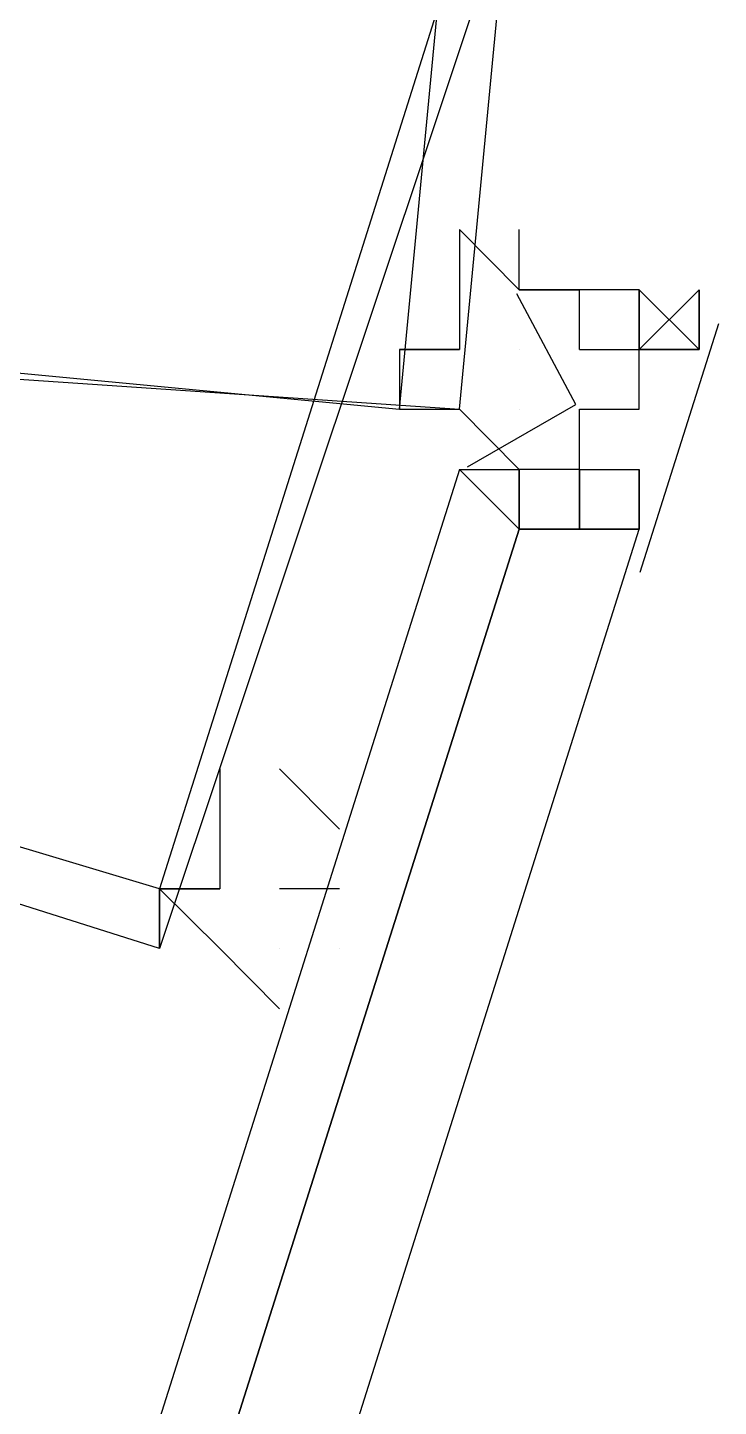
# Model space of a CAD drawing. Header units: feet. Extents: x -84 to 198, y -22 to 181.
# Drawn here: x 123.464 to 123.6176, y 42.3559 to 42.6627 of the extents above; entities that cross this region are included whole.
import ezdxf

# ---------------------------------------------------------------- set-up
doc = ezdxf.new("R2010")
doc.units = ezdxf.units.FT
doc.layers.add('A-LINEA', color=7, linetype='CONTINUOUS')

msp = doc.modelspace()

# ---------------------------------------------------------------- linework, layer by layer
at = {"layer": 'A-LINEA'}
for p, q in [((123.5733, 42.6044), (123.5733, 42.6044)), ((123.5733, 42.6044), (123.5867, 42.6044)), ((123.5733, 42.6044), (123.5733, 42.6044)), ((123.5733, 42.6044), (123.5733, 42.6044)), ((123.5867, 42.6044), (123.5733, 42.6044)), ((123.5733, 42.6044), (123.5733, 42.6044)), ((123.5733, 42.6044), (123.5733, 42.6044)), ((123.5733, 42.6044), (123.5733, 42.6044)), ((123.5733, 42.6044), (123.5867, 42.6044)), ((123.5733, 42.6044), (123.5733, 42.6044)), ((123.5733, 42.6044), (123.5733, 42.6044)), ((123.5867, 42.6044), (123.5733, 42.6044)), ((123.5733, 42.6044), (123.5733, 42.6044)), ((123.5733, 42.6044), (123.5733, 42.6044)), ((123.5867, 42.6044), (123.5867, 42.6044)), ((123.5867, 42.6044), (123.5867, 42.6044)), ((123.5867, 42.6044), (123.5867, 42.6044)), ((123.5867, 42.6044), (123.5867, 42.6044)), ((123.5867, 42.6044), (123.5867, 42.6044)), ((123.5867, 42.6044), (123.5867, 42.6044)), ((123.5867, 42.5911), (123.5867, 42.6044)), ((123.5867, 42.6044), (123.5867, 42.6044)), ((123.5867, 42.6044), (123.5867, 42.6044)), ((123.5867, 42.6044), (123.5867, 42.6044)), ((123.5867, 42.6044), (123.5867, 42.6044)), ((123.5867, 42.5911), (123.5867, 42.6044)), ((123.5867, 42.6044), (123.5867, 42.6044)), ((123.5867, 42.6044), (123.5867, 42.6044)), ((123.5867, 42.6044), (123.5867, 42.6044)), ((123.5867, 42.6044), (123.5867, 42.6044)), ((123.5867, 42.6044), (123.5867, 42.6044)), ((123.5867, 42.6044), (123.5867, 42.6044)), ((123.5867, 42.6044), (123.5867, 42.6044)), ((123.5867, 42.6044), (123.5867, 42.6044)), ((123.5867, 42.6044), (123.5867, 42.6044)), ((123.5867, 42.6044), (123.5867, 42.6044)), ((123.5867, 42.5911), (123.5867, 42.6044)), ((123.5867, 42.6044), (123.5867, 42.6044)), ((123.5867, 42.6044), (123.5867, 42.6044)), ((123.5867, 42.6044), (123.5867, 42.6044)), ((123.5867, 42.6044), (123.5867, 42.6044)), ((123.5867, 42.5911), (123.5867, 42.6044)), ((123.5867, 42.6044), (123.5867, 42.6044)), ((123.5867, 42.6044), (123.5867, 42.6044)), ((123.5867, 42.6044), (123.5867, 42.6044)), ((123.5867, 42.6044), (123.5867, 42.6044)), ((123.6, 42.6044), (123.6, 42.6044)), ((123.6, 42.5911), (123.6, 42.6044)), ((123.6, 42.6044), (123.6, 42.6044)), ((123.6, 42.6044), (123.6, 42.6044)), ((123.6, 42.6044), (123.6, 42.6044)), ((123.6, 42.6044), (123.6, 42.6044)), ((123.6, 42.6044), (123.6, 42.6044)), ((123.6, 42.6044), (123.6, 42.6044)), ((123.6, 42.6044), (123.6, 42.6044)), ((123.6, 42.6044), (123.6, 42.6044)), ((123.6, 42.6044), (123.6, 42.6044)), ((123.6, 42.6044), (123.6, 42.6044)), ((123.6, 42.5911), (123.6, 42.6044)), ((123.6, 42.6044), (123.6, 42.6044)), ((123.6, 42.6044), (123.6, 42.6044)), ((123.6, 42.6044), (123.6, 42.6044)), ((123.6, 42.6044), (123.6, 42.6044)), ((123.6, 42.6044), (123.6, 42.6044)), ((123.6, 42.6044), (123.6, 42.6044)), ((123.6, 42.6044), (123.6, 42.6044)), ((123.6, 42.6044), (123.6, 42.6044)), ((123.6, 42.6044), (123.6, 42.6044)), ((123.6133, 42.5911), (123.6133, 42.6044)), ((123.6133, 42.6044), (123.6133, 42.6044)), ((123.6133, 42.5911), (123.6133, 42.6044)), ((123.6133, 42.6044), (123.6133, 42.6044)), ((123.6133, 42.6044), (123.6133, 42.5911)), ((123.6133, 42.6044), (123.6133, 42.5911)), ((123.6133, 42.6044), (123.6133, 42.5911)), ((123.6133, 42.5911), (123.6133, 42.6044)), ((123.6133, 42.6044), (123.6133, 42.6044)), ((123.6133, 42.5911), (123.6133, 42.6044)), ((123.6133, 42.6044), (123.6133, 42.6044)), ((123.6133, 42.6044), (123.6133, 42.5911)), ((123.6133, 42.6044), (123.6133, 42.5911)), ((123.6133, 42.6044), (123.6133, 42.5911)), ((123.6176, 42.5968), (123.6001, 42.5415)), ((123.6176, 42.5968), (123.6001, 42.5415)), ((123.5733, 42.5911), (123.5733, 42.5911)), ((123.5733, 42.5911), (123.5733, 42.5911)), ((123.5867, 42.5911), (123.6, 42.5911)), ((123.5867, 42.5911), (123.5867, 42.5911)), ((123.5867, 42.5911), (123.5867, 42.5911)), ((123.5867, 42.5911), (123.5867, 42.5911)), ((123.5867, 42.5911), (123.5867, 42.5911)), ((123.5867, 42.5911), (123.5867, 42.5911)), ((123.5867, 42.5911), (123.5867, 42.5911)), ((123.5867, 42.5911), (123.5867, 42.5911)), ((123.5867, 42.5911), (123.5867, 42.5911)), ((123.5867, 42.5911), (123.5867, 42.5911)), ((123.5867, 42.5911), (123.5867, 42.5911)), ((123.5867, 42.5911), (123.5867, 42.5911)), ((123.5867, 42.5911), (123.5867, 42.5911)), ((123.5867, 42.5911), (123.5867, 42.5911)), ((123.5867, 42.5911), (123.5867, 42.5911)), ((123.5867, 42.5911), (123.5867, 42.5911)), ((123.5867, 42.5911), (123.5867, 42.5911)), ((123.5867, 42.5911), (123.5867, 42.5911)), ((123.5867, 42.5911), (123.5867, 42.5911)), ((123.5867, 42.5911), (123.5867, 42.5911)), ((123.5867, 42.5911), (123.5867, 42.5911)), ((123.5867, 42.5911), (123.5867, 42.5911)), ((123.5867, 42.5911), (123.5867, 42.5911)), ((123.5867, 42.5911), (123.5867, 42.5911)), ((123.5867, 42.5911), (123.5867, 42.5911)), ((123.5867, 42.5911), (123.5867, 42.5911)), ((123.5867, 42.5911), (123.5867, 42.5911)), ((123.5867, 42.5911), (123.5867, 42.5911)), ((123.5867, 42.5911), (123.5867, 42.5911)), ((123.5867, 42.5911), (123.5867, 42.5911)), ((123.5867, 42.5911), (123.5867, 42.5911)), ((123.5867, 42.5911), (123.6, 42.5911)), ((123.5867, 42.5911), (123.5867, 42.5911)), ((123.5867, 42.5911), (123.5867, 42.5911)), ((123.5867, 42.5911), (123.5867, 42.5911)), ((123.5867, 42.5911), (123.5867, 42.5911)), ((123.5867, 42.5911), (123.5867, 42.5911)), ((123.5867, 42.5911), (123.5867, 42.5911)), ((123.5867, 42.5911), (123.5867, 42.5911)), ((123.5867, 42.5911), (123.5867, 42.5911)), ((123.5867, 42.5911), (123.5867, 42.5911)), ((123.5867, 42.5911), (123.5867, 42.5911)), ((123.5867, 42.5911), (123.5867, 42.5911)), ((123.5867, 42.5911), (123.5867, 42.5911)), ((123.5867, 42.5911), (123.5867, 42.5911)), ((123.5867, 42.5911), (123.5867, 42.5911)), ((123.5867, 42.5911), (123.5867, 42.5911)), ((123.5867, 42.5911), (123.5867, 42.5911)), ((123.5867, 42.5911), (123.5867, 42.5911)), ((123.5867, 42.5911), (123.5867, 42.5911)), ((123.5867, 42.5911), (123.5867, 42.5911)), ((123.5867, 42.5911), (123.5867, 42.5911)), ((123.5867, 42.5911), (123.5867, 42.5911)), ((123.5867, 42.5911), (123.5867, 42.5911)), ((123.5867, 42.5911), (123.5867, 42.5911)), ((123.5867, 42.5911), (123.5867, 42.5911)), ((123.5867, 42.5911), (123.5867, 42.5911)), ((123.5867, 42.5911), (123.5867, 42.5911)), ((123.5867, 42.5911), (123.5867, 42.5911)), ((123.5867, 42.5911), (123.5867, 42.5911)), ((123.5867, 42.5911), (123.5867, 42.5911)), ((123.5867, 42.5911), (123.5867, 42.5911)), ((123.6, 42.5911), (123.6, 42.5911)), ((123.6, 42.5911), (123.6, 42.5911)), ((123.6, 42.5911), (123.6, 42.5911)), ((123.6, 42.5911), (123.6, 42.5911)), ((123.6, 42.5911), (123.6, 42.5911)), ((123.6, 42.5911), (123.6, 42.5911)), ((123.6, 42.5911), (123.6, 42.5911)), ((123.6, 42.5911), (123.6, 42.5911)), ((123.6, 42.5911), (123.6, 42.5911)), ((123.6, 42.5911), (123.6, 42.5911)), ((123.6, 42.5911), (123.6, 42.5911)), ((123.6, 42.5911), (123.6, 42.5911)), ((123.6, 42.5911), (123.6, 42.5911)), ((123.6, 42.5778), (123.6, 42.5911)), ((123.6, 42.5911), (123.6, 42.5911)), ((123.6, 42.5911), (123.6, 42.5911)), ((123.6133, 42.5911), (123.6, 42.5911)), ((123.6, 42.5778), (123.6, 42.5911)), ((123.6, 42.5911), (123.6, 42.5911)), ((123.6, 42.5911), (123.6, 42.5911)), ((123.6133, 42.5911), (123.6, 42.5911)), ((123.6, 42.5911), (123.6, 42.5911)), ((123.6, 42.5911), (123.6, 42.5911)), ((123.6, 42.5911), (123.6, 42.5911)), ((123.6, 42.5911), (123.6, 42.5911)), ((123.6, 42.5911), (123.6, 42.5911)), ((123.6, 42.5911), (123.6, 42.5911)), ((123.6, 42.5911), (123.6, 42.5911)), ((123.6, 42.5911), (123.6, 42.5911)), ((123.6, 42.5911), (123.6, 42.5911)), ((123.6, 42.5911), (123.6, 42.5911)), ((123.6, 42.5911), (123.6, 42.5911)), ((123.6, 42.5911), (123.6, 42.5911)), ((123.6, 42.5911), (123.6, 42.5911)), ((123.6, 42.5911), (123.6, 42.5911)), ((123.6, 42.5911), (123.6, 42.5911)), ((123.6, 42.5911), (123.6, 42.5911)), ((123.6, 42.5911), (123.6, 42.5911)), ((123.6, 42.5911), (123.6, 42.5911)), ((123.6, 42.5911), (123.6, 42.5911)), ((123.6, 42.5911), (123.6, 42.5911)), ((123.6, 42.5911), (123.6, 42.5911)), ((123.6, 42.5911), (123.6, 42.5911)), ((123.6, 42.5911), (123.6, 42.5911)), ((123.6, 42.5778), (123.6, 42.5911)), ((123.6, 42.5911), (123.6, 42.5911)), ((123.6, 42.5911), (123.6, 42.5911)), ((123.6133, 42.5911), (123.6, 42.5911)), ((123.6, 42.5778), (123.6, 42.5911)), ((123.6, 42.5911), (123.6, 42.5911)), ((123.6, 42.5911), (123.6, 42.5911)), ((123.6133, 42.5911), (123.6, 42.5911)), ((123.6, 42.5911), (123.6, 42.5911)), ((123.6, 42.5911), (123.6, 42.5911)), ((123.6, 42.5911), (123.6, 42.5911)), ((123.6, 42.5911), (123.6, 42.5911)), ((123.6, 42.5911), (123.6, 42.5911)), ((123.6, 42.5911), (123.6, 42.5911)), ((123.6, 42.5911), (123.6, 42.5911)), ((123.6, 42.5911), (123.6, 42.5911)), ((123.6, 42.5911), (123.6, 42.5911)), ((123.6, 42.5911), (123.6, 42.5911)), ((123.6133, 42.5911), (123.6133, 42.5911)), ((123.6133, 42.5911), (123.6133, 42.5911)), ((123.6133, 42.5911), (123.6133, 42.5911)), ((123.6133, 42.5911), (123.6133, 42.5911)), ((123.6133, 42.5911), (123.6133, 42.5911)), ((123.6133, 42.5911), (123.6133, 42.5911)), ((123.6133, 42.5911), (123.6133, 42.5911)), ((123.6133, 42.5911), (123.6133, 42.5911)), ((123.6133, 42.5911), (123.6133, 42.5911)), ((123.6133, 42.5911), (123.6133, 42.5911)), ((123.6133, 42.5911), (123.6133, 42.5911)), ((123.6133, 42.5911), (123.6133, 42.5911)), ((123.6133, 42.5911), (123.6133, 42.5911)), ((123.6133, 42.5911), (123.6133, 42.5911)), ((123.6133, 42.5911), (123.6133, 42.5911)), ((123.6133, 42.5911), (123.6133, 42.5911)), ((123.5733, 42.5778), (123.5733, 42.5778)), ((123.5733, 42.5778), (123.5733, 42.5778)), ((123.5867, 42.5778), (123.5867, 42.5778)), ((123.5867, 42.5778), (123.5867, 42.5778)), ((123.5867, 42.5644), (123.5867, 42.5778)), ((123.5867, 42.5778), (123.6, 42.5778)), ((123.5867, 42.5778), (123.5867, 42.5778)), ((123.5867, 42.5778), (123.5867, 42.5778)), ((123.5867, 42.5778), (123.6, 42.5778)), ((123.5867, 42.5778), (123.5867, 42.5778)), ((123.5867, 42.5644), (123.5867, 42.5778)), ((123.5867, 42.5778), (123.5867, 42.5778)), ((123.5867, 42.5778), (123.5867, 42.5778)), ((123.5867, 42.5644), (123.5867, 42.5778)), ((123.5867, 42.5644), (123.5867, 42.5778)), ((123.5867, 42.5778), (123.5867, 42.5778)), ((123.5867, 42.5778), (123.5867, 42.5778)), ((123.5867, 42.5778), (123.5867, 42.5778)), ((123.5867, 42.5778), (123.5867, 42.5778)), ((123.5867, 42.5778), (123.5867, 42.5778)), ((123.5867, 42.5778), (123.5867, 42.5778)), ((123.5867, 42.5778), (123.5867, 42.5778)), ((123.5867, 42.5778), (123.5867, 42.5778)), ((123.5867, 42.5778), (123.5867, 42.5778)), ((123.5867, 42.5778), (123.5867, 42.5778)), ((123.5867, 42.5778), (123.5867, 42.5778)), ((123.5867, 42.5778), (123.5867, 42.5778)), ((123.5867, 42.5778), (123.5867, 42.5778)), ((123.5867, 42.5778), (123.5867, 42.5778)), ((123.5867, 42.5778), (123.5867, 42.5778)), ((123.5867, 42.5778), (123.5867, 42.5778)), ((123.5867, 42.5778), (123.5867, 42.5778)), ((123.5867, 42.5644), (123.5867, 42.5778)), ((123.5867, 42.5778), (123.6, 42.5778)), ((123.5867, 42.5778), (123.5867, 42.5778)), ((123.5867, 42.5778), (123.5867, 42.5778)), ((123.5867, 42.5778), (123.6, 42.5778)), ((123.5867, 42.5778), (123.5867, 42.5778)), ((123.5867, 42.5644), (123.5867, 42.5778)), ((123.5867, 42.5778), (123.5867, 42.5778)), ((123.5867, 42.5778), (123.5867, 42.5778)), ((123.5867, 42.5644), (123.5867, 42.5778)), ((123.5867, 42.5644), (123.5867, 42.5778)), ((123.5867, 42.5778), (123.5867, 42.5778)), ((123.5867, 42.5778), (123.5867, 42.5778)), ((123.5867, 42.5778), (123.5867, 42.5778)), ((123.5867, 42.5778), (123.5867, 42.5778)), ((123.5867, 42.5778), (123.5867, 42.5778)), ((123.5867, 42.5778), (123.5867, 42.5778)), ((123.5867, 42.5778), (123.5867, 42.5778)), ((123.5867, 42.5778), (123.5867, 42.5778)), ((123.5867, 42.5778), (123.5867, 42.5778)), ((123.5867, 42.5778), (123.5867, 42.5778)), ((123.5867, 42.5778), (123.5867, 42.5778)), ((123.5867, 42.5778), (123.5867, 42.5778)), ((123.5867, 42.5778), (123.5867, 42.5778)), ((123.5867, 42.5778), (123.5867, 42.5778)), ((123.5867, 42.5778), (123.5867, 42.5778)), ((123.6, 42.5778), (123.6, 42.5778)), ((123.6, 42.5778), (123.6, 42.5778)), ((123.6, 42.5778), (123.6, 42.5778)), ((123.6, 42.5778), (123.6, 42.5778)), ((123.6, 42.5778), (123.6, 42.5778)), ((123.6, 42.5778), (123.6, 42.5778)), ((123.6, 42.5778), (123.6, 42.5778)), ((123.6, 42.5778), (123.6, 42.5778)), ((123.6, 42.5778), (123.6, 42.5778)), ((123.6, 42.5778), (123.6, 42.5778)), ((123.6, 42.5778), (123.6, 42.5778)), ((123.6, 42.5778), (123.6, 42.5778)), ((123.6, 42.5778), (123.6, 42.5778)), ((123.6, 42.5778), (123.6, 42.5778)), ((123.6, 42.5778), (123.6, 42.5778)), ((123.6, 42.5778), (123.6, 42.5778)), ((123.6, 42.5778), (123.6, 42.5778)), ((123.6, 42.5778), (123.6, 42.5778)), ((123.6, 42.5778), (123.6, 42.5778)), ((123.6, 42.5778), (123.6, 42.5778)), ((123.6, 42.5778), (123.6, 42.5778)), ((123.6, 42.5778), (123.6, 42.5778)), ((123.6, 42.5778), (123.6, 42.5778)), ((123.6, 42.5778), (123.6, 42.5778)), ((123.6, 42.5778), (123.6, 42.5778)), ((123.6, 42.5778), (123.6, 42.5778)), ((123.6, 42.5778), (123.6, 42.5778)), ((123.6, 42.5778), (123.6, 42.5778)), ((123.6, 42.5778), (123.6, 42.5778)), ((123.6, 42.5778), (123.6, 42.5778)), ((123.6, 42.5778), (123.6, 42.5778)), ((123.6, 42.5778), (123.6, 42.5778)), ((123.6, 42.5778), (123.6, 42.5778)), ((123.6, 42.5778), (123.6, 42.5778)), ((123.6, 42.5778), (123.6, 42.5778)), ((123.6, 42.5778), (123.6, 42.5778)), ((123.6, 42.5778), (123.6, 42.5778)), ((123.6, 42.5778), (123.6, 42.5778)), ((123.6, 42.5778), (123.6, 42.5778)), ((123.6, 42.5778), (123.6, 42.5778)), ((123.6, 42.5778), (123.6, 42.5778)), ((123.6, 42.5778), (123.6, 42.5778)), ((123.6, 42.5778), (123.6, 42.5778)), ((123.6, 42.5778), (123.6, 42.5778)), ((123.6, 42.5778), (123.6, 42.5778)), ((123.6, 42.5778), (123.6, 42.5778)), ((123.6, 42.5778), (123.6, 42.5778)), ((123.6, 42.5778), (123.6, 42.5778)), ((123.6, 42.5778), (123.6, 42.5778)), ((123.6, 42.5778), (123.6, 42.5778)), ((123.6, 42.5778), (123.6, 42.5778)), ((123.6, 42.5778), (123.6, 42.5778)), ((123.6, 42.5778), (123.6, 42.5778)), ((123.6, 42.5778), (123.6, 42.5778)), ((123.6, 42.5778), (123.6, 42.5778)), ((123.6, 42.5778), (123.6, 42.5778)), ((123.6, 42.5778), (123.6, 42.5778)), ((123.6, 42.5778), (123.6, 42.5778)), ((123.6, 42.5778), (123.6, 42.5778)), ((123.6, 42.5778), (123.6, 42.5778)), ((123.56, 42.5644), (123.5733, 42.5644)), ((123.56, 42.5644), (123.56, 42.5644)), ((123.56, 42.5644), (123.56, 42.5644)), ((123.56, 42.5644), (123.56, 42.5644)), ((123.56, 42.5644), (123.56, 42.5644)), ((123.56, 42.5644), (123.56, 42.5644)), ((123.56, 42.5644), (123.5733, 42.5644)), ((123.56, 42.5644), (123.56, 42.5644)), ((123.56, 42.5644), (123.56, 42.5644)), ((123.56, 42.5644), (123.56, 42.5644)), ((123.56, 42.5644), (123.5733, 42.5644)), ((123.56, 42.5644), (123.56, 42.5644)), ((123.56, 42.5644), (123.56, 42.5644)), ((123.56, 42.5644), (123.56, 42.5644)), ((123.56, 42.5644), (123.56, 42.5644)), ((123.56, 42.5644), (123.56, 42.5644)), ((123.56, 42.5644), (123.5733, 42.5644)), ((123.56, 42.5644), (123.56, 42.5644)), ((123.56, 42.5644), (123.56, 42.5644)), ((123.56, 42.5644), (123.56, 42.5644)), ((123.5733, 42.5644), (123.5733, 42.5644)), ((123.5733, 42.5644), (123.5733, 42.5644)), ((123.5733, 42.5644), (123.5733, 42.5644)), ((123.5733, 42.5644), (123.5733, 42.5644)), ((123.5733, 42.5644), (123.5733, 42.5644)), ((123.5733, 42.5644), (123.5733, 42.5644)), ((123.5733, 42.5644), (123.5733, 42.5644)), ((123.5733, 42.5644), (123.5733, 42.5644)), ((123.5733, 42.5644), (123.5733, 42.5644)), ((123.5733, 42.5644), (123.5733, 42.5644)), ((123.5733, 42.5644), (123.5733, 42.5644)), ((123.5733, 42.5644), (123.5733, 42.5644)), ((123.5733, 42.5644), (123.5733, 42.5644)), ((123.5733, 42.5644), (123.5733, 42.5644)), ((123.5733, 42.5644), (123.5733, 42.5644)), ((123.5733, 42.5644), (123.5733, 42.5644)), ((123.5867, 42.5644), (123.5733, 42.5644)), ((123.5733, 42.5644), (123.5733, 42.5644)), ((123.5867, 42.5644), (123.5733, 42.5644)), ((123.5733, 42.5644), (123.5733, 42.5644)), ((123.5733, 42.5644), (123.5733, 42.5644)), ((123.5733, 42.5644), (123.5733, 42.5644)), ((123.5733, 42.5644), (123.5733, 42.5644)), ((123.5733, 42.5644), (123.5733, 42.5644)), ((123.5733, 42.5644), (123.5733, 42.5644)), ((123.5733, 42.5644), (123.5733, 42.5644)), ((123.5733, 42.5644), (123.5733, 42.5644)), ((123.5733, 42.5644), (123.5733, 42.5644)), ((123.5733, 42.5644), (123.5733, 42.5644)), ((123.5733, 42.5644), (123.5733, 42.5644)), ((123.5733, 42.5644), (123.5733, 42.5644)), ((123.5733, 42.5644), (123.5733, 42.5644)), ((123.5733, 42.5644), (123.5733, 42.5644)), ((123.5733, 42.5644), (123.5733, 42.5644)), ((123.5733, 42.5644), (123.5733, 42.5644)), ((123.5733, 42.5644), (123.5733, 42.5644)), ((123.5733, 42.5644), (123.5733, 42.5644)), ((123.5733, 42.5644), (123.5733, 42.5644)), ((123.5733, 42.5644), (123.5733, 42.5644)), ((123.5867, 42.5644), (123.5733, 42.5644)), ((123.5733, 42.5644), (123.5733, 42.5644)), ((123.5867, 42.5644), (123.5733, 42.5644)), ((123.5733, 42.5644), (123.5733, 42.5644)), ((123.5733, 42.5644), (123.5733, 42.5644)), ((123.5733, 42.5644), (123.5733, 42.5644)), ((123.5733, 42.5644), (123.5733, 42.5644)), ((123.5867, 42.5644), (123.6, 42.5644)), ((123.5867, 42.5644), (123.5867, 42.5644)), ((123.5867, 42.5644), (123.5867, 42.5644)), ((123.5867, 42.5644), (123.5867, 42.5644)), ((123.5867, 42.5644), (123.5867, 42.5644)), ((123.5867, 42.5644), (123.5867, 42.5644)), ((123.5867, 42.5644), (123.5867, 42.5644)), ((123.5867, 42.5644), (123.5867, 42.5644)), ((123.5867, 42.5644), (123.5867, 42.5644)), ((123.5867, 42.5511), (123.5867, 42.5644)), ((123.5867, 42.5644), (123.5867, 42.5644)), ((123.5867, 42.5644), (123.5867, 42.5644)), ((123.5867, 42.5644), (123.5867, 42.5644)), ((123.5867, 42.5644), (123.5867, 42.5644)), ((123.5867, 42.5644), (123.5867, 42.5644)), ((123.5867, 42.5644), (123.5867, 42.5644)), ((123.5867, 42.5644), (123.5867, 42.5644)), ((123.5867, 42.5644), (123.5867, 42.5644)), ((123.5867, 42.5644), (123.5867, 42.5644)), ((123.5867, 42.5644), (123.5867, 42.5644)), ((123.5867, 42.5644), (123.5867, 42.5644)), ((123.5867, 42.5644), (123.5867, 42.5644)), ((123.5867, 42.5644), (123.5867, 42.5644)), ((123.5867, 42.5644), (123.5867, 42.5644)), ((123.5867, 42.5644), (123.5867, 42.5644)), ((123.5867, 42.5644), (123.5867, 42.5644)), ((123.5867, 42.5644), (123.5867, 42.5644)), ((123.5867, 42.5644), (123.5867, 42.5644)), ((123.5867, 42.5644), (123.5867, 42.5644)), ((123.5867, 42.5644), (123.5867, 42.5644)), ((123.5867, 42.5644), (123.5867, 42.5644)), ((123.5867, 42.5644), (123.5867, 42.5511)), ((123.5867, 42.5644), (123.5867, 42.5644)), ((123.5867, 42.5644), (123.5867, 42.5511)), ((123.5867, 42.5644), (123.5867, 42.5644)), ((123.5867, 42.5644), (123.6, 42.5644)), ((123.5867, 42.5644), (123.5867, 42.5644)), ((123.5867, 42.5644), (123.5867, 42.5644)), ((123.5867, 42.5644), (123.5867, 42.5644)), ((123.5867, 42.5644), (123.5867, 42.5644)), ((123.5867, 42.5644), (123.5867, 42.5644)), ((123.5867, 42.5644), (123.5867, 42.5644)), ((123.5867, 42.5644), (123.5867, 42.5644)), ((123.5867, 42.5644), (123.5867, 42.5644)), ((123.5867, 42.5511), (123.5867, 42.5644)), ((123.5867, 42.5644), (123.5867, 42.5644)), ((123.5867, 42.5644), (123.5867, 42.5644)), ((123.5867, 42.5644), (123.5867, 42.5644)), ((123.5867, 42.5644), (123.5867, 42.5644)), ((123.5867, 42.5644), (123.5867, 42.5644)), ((123.5867, 42.5644), (123.5867, 42.5644)), ((123.5867, 42.5644), (123.5867, 42.5644)), ((123.5867, 42.5644), (123.5867, 42.5644)), ((123.5867, 42.5644), (123.5867, 42.5644)), ((123.5867, 42.5644), (123.5867, 42.5644)), ((123.5867, 42.5644), (123.5867, 42.5644)), ((123.5867, 42.5644), (123.5867, 42.5644)), ((123.5867, 42.5644), (123.5867, 42.5644)), ((123.5867, 42.5644), (123.5867, 42.5644)), ((123.5867, 42.5644), (123.5867, 42.5644)), ((123.5867, 42.5644), (123.5867, 42.5644)), ((123.5867, 42.5644), (123.5867, 42.5644)), ((123.5867, 42.5644), (123.5867, 42.5644)), ((123.5867, 42.5644), (123.5867, 42.5644)), ((123.5867, 42.5644), (123.5867, 42.5644)), ((123.5867, 42.5644), (123.5867, 42.5644)), ((123.5867, 42.5644), (123.5867, 42.5511)), ((123.5867, 42.5644), (123.5867, 42.5644)), ((123.5867, 42.5644), (123.5867, 42.5511)), ((123.5867, 42.5644), (123.5867, 42.5644)), ((123.6, 42.5644), (123.6, 42.5644)), ((123.6, 42.5511), (123.6, 42.5644)), ((123.6, 42.5644), (123.6, 42.5644)), ((123.6, 42.5644), (123.6, 42.5644)), ((123.6, 42.5644), (123.6, 42.5644)), ((123.6, 42.5644), (123.6, 42.5644)), ((123.6, 42.5644), (123.6, 42.5644)), ((123.6, 42.5644), (123.6, 42.5511)), ((123.6, 42.5644), (123.6, 42.5644)), ((123.6, 42.5511), (123.6, 42.5644)), ((123.6, 42.5644), (123.6, 42.5644)), ((123.6, 42.5644), (123.6, 42.5644)), ((123.6, 42.5644), (123.6, 42.5644)), ((123.6, 42.5644), (123.6, 42.5644)), ((123.6, 42.5511), (123.6, 42.5644)), ((123.6, 42.5644), (123.6, 42.5644)), ((123.6, 42.5644), (123.6, 42.5644)), ((123.6, 42.5644), (123.6, 42.5644)), ((123.6, 42.5644), (123.6, 42.5644)), ((123.6, 42.5644), (123.6, 42.5644)), ((123.6, 42.5644), (123.6, 42.5511)), ((123.6, 42.5644), (123.6, 42.5644)), ((123.6, 42.5511), (123.6, 42.5644)), ((123.6, 42.5644), (123.6, 42.5644)), ((123.6, 42.5644), (123.6, 42.5644)), ((123.6, 42.5644), (123.6, 42.5644)), ((123.5733, 42.5511), (123.5733, 42.5511)), ((123.5733, 42.5511), (123.5733, 42.5511)), ((123.5733, 42.5511), (123.5733, 42.5511)), ((123.5733, 42.5511), (123.5733, 42.5511)), ((123.5733, 42.5511), (123.5733, 42.5511)), ((123.5733, 42.5511), (123.5733, 42.5511)), ((123.5733, 42.5511), (123.5733, 42.5511)), ((123.5733, 42.5511), (123.5733, 42.5511)), ((123.5733, 42.5511), (123.5733, 42.5511)), ((123.5733, 42.5511), (123.5733, 42.5511)), ((123.5733, 42.5511), (123.5733, 42.5511)), ((123.5733, 42.5511), (123.5733, 42.5511)), ((123.5733, 42.5511), (123.5733, 42.5511)), ((123.5733, 42.5511), (123.5733, 42.5511)), ((123.5733, 42.5511), (123.5733, 42.5511)), ((123.5733, 42.5511), (123.5733, 42.5511)), ((123.5733, 42.5511), (123.5733, 42.5511)), ((123.5733, 42.5511), (123.5733, 42.5511)), ((123.5733, 42.5511), (123.5733, 42.5511)), ((123.5733, 42.5511), (123.5733, 42.5511)), ((123.5733, 42.5511), (123.5733, 42.5511)), ((123.5733, 42.5511), (123.5733, 42.5511)), ((123.5733, 42.5511), (123.5733, 42.5511)), ((123.5733, 42.5511), (123.5733, 42.5511)), ((123.5867, 42.5511), (123.5867, 42.5511)), ((123.5867, 42.5511), (123.5867, 42.5511)), ((123.5867, 42.5511), (123.5867, 42.5511)), ((123.5867, 42.5511), (123.5867, 42.5511)), ((123.5867, 42.5511), (123.6, 42.5511)), ((123.5867, 42.5511), (123.5867, 42.5511)), ((123.5867, 42.5511), (123.5867, 42.5511)), ((123.5867, 42.5511), (123.5867, 42.5511)), ((123.5867, 42.5511), (123.5867, 42.5511)), ((123.5867, 42.5511), (123.5867, 42.5511)), ((123.5867, 42.5511), (123.5867, 42.5511)), ((123.5867, 42.5511), (123.5867, 42.5511)), ((123.5867, 42.5511), (123.5867, 42.5511)), ((123.5867, 42.5511), (123.5867, 42.5511)), ((123.5867, 42.5511), (123.5867, 42.5511)), ((123.5867, 42.5511), (123.6, 42.5511)), ((123.5867, 42.5511), (123.5867, 42.5511)), ((123.5867, 42.5511), (123.5867, 42.5511)), ((123.5867, 42.5511), (123.5867, 42.5511)), ((123.5867, 42.5511), (123.5867, 42.5511)), ((123.5867, 42.5511), (123.5867, 42.5511)), ((123.5867, 42.5511), (123.5867, 42.5511)), ((123.6, 42.5511), (123.6, 42.5511)), ((123.6, 42.5511), (123.6, 42.5511)), ((123.6, 42.5511), (123.6, 42.5511)), ((123.6, 42.5511), (123.6, 42.5511)), ((123.6, 42.5511), (123.6, 42.5511)), ((123.6, 42.5511), (123.6, 42.5511)), ((123.6, 42.5511), (123.6, 42.5511)), ((123.6, 42.5511), (123.6, 42.5511)), ((123.6, 42.5511), (123.6, 42.5511)), ((123.6, 42.5511), (123.6, 42.5511)), ((123.6, 42.5511), (123.6, 42.5511)), ((123.6, 42.5511), (123.6, 42.5511)), ((123.6, 42.5511), (123.6, 42.5511)), ((123.6, 42.5511), (123.6, 42.5511)), ((123.6, 42.5511), (123.6, 42.5511)), ((123.6, 42.5511), (123.6, 42.5511)), ((123.5333, 42.4711), (123.52, 42.4711)), ((123.5333, 42.4711), (123.52, 42.4711)), ((123.5333, 42.4711), (123.5333, 42.4711)), ((123.5333, 42.4711), (123.5333, 42.4711)), ((123.52, 42.4578), (123.52, 42.4578)), ((123.52, 42.4578), (123.52, 42.4578)), ((123.5333, 42.4578), (123.5333, 42.4578)), ((123.5333, 42.4578), (123.5333, 42.4578))]:
    msp.add_line(p, q, dxfattribs=at)
for points in [[(122.9467, 42.6311), (123.0267, 42.9111), (123.5867, 42.7378), (123.4933, 42.4578), (122.9467, 42.6311)], [(122.9467, 42.6311), (123.0267, 42.9111), (123.5867, 42.7378), (123.4933, 42.4578), (122.9467, 42.6311)], [(123, 42.9111), (122.9733, 42.6178), (123.56, 42.5778), (123.5867, 42.8578), (123, 42.9111)], [(123, 42.9111), (122.9733, 42.6178), (123.56, 42.5778), (123.5867, 42.8578), (123, 42.9111)], [(122.96, 42.6311), (123.04, 42.8978), (123.5733, 42.7244), (123.4933, 42.4711), (122.96, 42.6311)], [(122.96, 42.6311), (123.04, 42.8978), (123.5733, 42.7244), (123.4933, 42.4711), (122.96, 42.6311)], [(123.0133, 42.8978), (122.9867, 42.6311), (123.5467, 42.5778), (123.5733, 42.8578), (123.0133, 42.8978)], [(123.0133, 42.8978), (122.9867, 42.6311), (123.5467, 42.5778), (123.5733, 42.8578), (123.0133, 42.8978)], [(123.5733, 42.6044), (123.5733, 42.6044), (123.56, 42.6178), (123.56, 42.6178), (123.56, 42.5911), (123.56, 42.5911), (123.5467, 42.5911), (123.5467, 42.5911), (123.5467, 42.5911), (123.5467, 42.5911), (123.5467, 42.5911), (123.5467, 42.5778), (123.5467, 42.5778), (123.5467, 42.5778), (123.56, 42.5778), (123.56, 42.5778), (123.56, 42.5778), (123.56, 42.5778), (123.5733, 42.5644), (123.5733, 42.5644)], [(123.5733, 42.6044), (123.5733, 42.6044), (123.56, 42.6178), (123.56, 42.6178), (123.56, 42.5911), (123.56, 42.5911), (123.5467, 42.5911), (123.5467, 42.5911), (123.5467, 42.5911), (123.5467, 42.5911), (123.5467, 42.5911), (123.5467, 42.5778), (123.5467, 42.5778), (123.5467, 42.5778), (123.56, 42.5778), (123.56, 42.5778), (123.56, 42.5778), (123.56, 42.5778), (123.5733, 42.5644), (123.5733, 42.5644)], [(123.6133, 42.5911), (123.6, 42.6044), (123.5867, 42.6044), (123.5733, 42.6044), (123.5733, 42.6178)], [(123.6133, 42.5911), (123.6, 42.6044), (123.5867, 42.6044), (123.5733, 42.6044), (123.5733, 42.6178)], [(123.5618, 42.565), (123.5859, 42.5789), (123.5728, 42.6035)], [(123.5618, 42.565), (123.5859, 42.5789), (123.5728, 42.6035)], [(123.6, 42.5778), (123.6, 42.5911), (123.6133, 42.6044)], [(123.6, 42.6044), (123.6, 42.5911), (123.6, 42.6044)], [(123.6, 42.6044), (123.6, 42.5911), (123.6, 42.6044)], [(123.6, 42.5778), (123.6, 42.5911), (123.6133, 42.6044)], [(123.6, 42.6044), (123.6, 42.5911), (123.6, 42.6044)], [(123.6, 42.6044), (123.6, 42.5911), (123.6, 42.6044)], [(123.6, 42.5778), (123.6, 42.5911), (123.6133, 42.5911)], [(123.6, 42.5778), (123.6, 42.5911), (123.6133, 42.5911)], [(122.5333, 39.2711), (123.5733, 42.5511), (123.56, 42.5644), (122.52, 39.2711), (122.5333, 39.2711)], [(122.5333, 39.2711), (123.5733, 42.5511), (123.56, 42.5644), (122.52, 39.2711), (122.5333, 39.2711)], [(123.56, 42.5644), (123.5733, 42.5511), (123.5867, 42.5511), (123.6, 42.5511)], [(123.56, 42.5644), (123.5733, 42.5511), (123.5867, 42.5511), (123.6, 42.5511)], [(123.5733, 42.5644), (123.5733, 42.5511), (123.5733, 42.5644)], [(123.5733, 42.5644), (123.5733, 42.5511), (123.5733, 42.5644)], [(123.5733, 42.5644), (123.5733, 42.5511), (123.5733, 42.5644)], [(123.5733, 42.5644), (123.5733, 42.5511), (123.5733, 42.5644)], [(122.56, 39.2578), (123.6, 42.5511), (123.5867, 42.5511), (123.5733, 42.5511), (122.5333, 39.2711), (122.56, 39.2578)], [(122.56, 39.2578), (123.6, 42.5511), (123.5867, 42.5511), (123.5733, 42.5511), (122.5333, 39.2711), (122.56, 39.2578)], [(123.5067, 42.4978), (123.5067, 42.4711), (123.5067, 42.4711), (123.5067, 42.4711), (123.5067, 42.4711), (123.4933, 42.4711), (123.4933, 42.4711), (123.4933, 42.4711), (123.4933, 42.4578), (123.4933, 42.4578), (123.4933, 42.4711), (123.5067, 42.4578), (123.5067, 42.4578), (123.5067, 42.4578), (123.5067, 42.4578), (123.52, 42.4444), (123.52, 42.4444), (123.52, 42.4444)], [(123.5067, 42.4978), (123.5067, 42.4711), (123.5067, 42.4711), (123.5067, 42.4711), (123.5067, 42.4711), (123.4933, 42.4711), (123.4933, 42.4711), (123.4933, 42.4711), (123.4933, 42.4578), (123.4933, 42.4578), (123.4933, 42.4711), (123.5067, 42.4578), (123.5067, 42.4578), (123.5067, 42.4578), (123.5067, 42.4578), (123.52, 42.4444), (123.52, 42.4444), (123.52, 42.4444)], [(123.5333, 42.4844), (123.5333, 42.4844), (123.5333, 42.4844), (123.52, 42.4978), (123.52, 42.4978)], [(123.5333, 42.4844), (123.5333, 42.4844), (123.5333, 42.4844), (123.52, 42.4978), (123.52, 42.4978)]]:
    msp.add_lwpolyline(points, dxfattribs=at)
for points in [[(123.56, 42.5911), (123.5467, 42.5911), (123.5467, 42.5911), (123.56, 42.5911)], [(123.56, 42.5911), (123.5467, 42.5911), (123.5467, 42.5911), (123.56, 42.5911)], [(123.5067, 42.4711), (123.4933, 42.4711), (123.4933, 42.4711), (123.5067, 42.4711)], [(123.5067, 42.4711), (123.4933, 42.4711), (123.4933, 42.4711), (123.5067, 42.4711)]]:
    msp.add_lwpolyline(points, close=True, dxfattribs=at)

doc.saveas('drawing.dxf')
